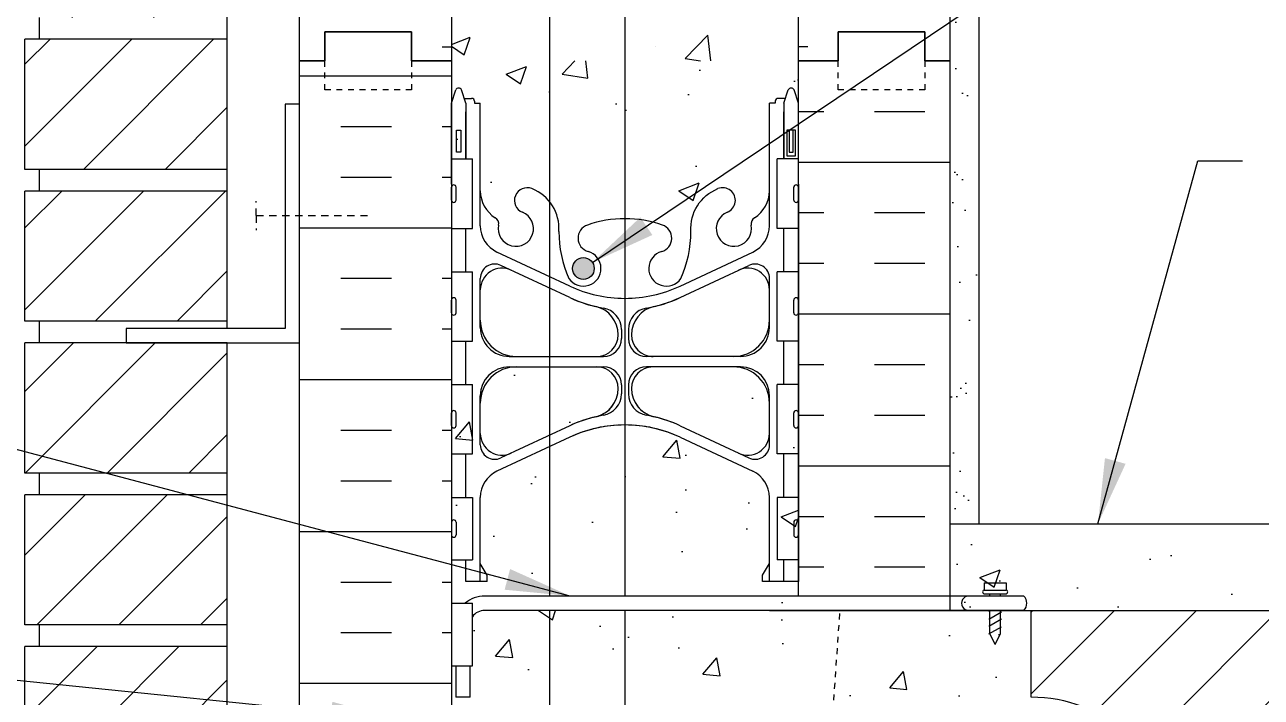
# Model space of a CAD drawing. Header units: inches. Extents: x 73.7 to 123.4, y 106.8 to 176.4.
# Drawn here: x 90.8 to 112.18, y 153.4 to 165.03 of the extents above; entities that cross this region are included whole.
import ezdxf

# ---------------------------------------------------------------- set-up
doc = ezdxf.new("R2010")
doc.units = ezdxf.units.IN
doc.header["$LTSCALE"] = 0.5
doc.header["$MEASUREMENT"] = 0
doc.linetypes.add('DASHED2', pattern=[0.375, 0.25, -0.125])
doc.linetypes.add('HIDDEN2', pattern=[0.1875, 0.125, -0.0625])
for name, color, linetype in [('HATCH', 12, 'Continuous'), ('Hidden2', 12, 'HIDDEN2'), ('line25', 2, 'Continuous'), ('LINE3', 3, 'Continuous'), ('LINE50', 5, 'Continuous'), ('LINE9', 9, 'Continuous'), ('TEXT', 4, 'Continuous')]:
    doc.layers.add(name, color=color, linetype=linetype)
doc.styles.add('DIM', font='romans.shx', dxfattribs={"width": 0.7})
doc.dimstyles.new('ext_12', dxfattribs={"dimscale": 12, "dimtxt": 0.09375, "dimasz": 0.09375, "dimexe": 0.09375, "dimexo": 0.0625, "dimgap": 0.0625, "dimtad": 1, "dimdec": 1, "dimzin": 3, "dimdsep": 46, "dimlunit": 4, "dimtxsty": 'DIM', "dimcen": 0.09, "dimdle": 0.09375, "dimclrt": 4, "dimadec": 0, "dimazin": 0, "dimtfac": 1, "dimtdec": 1, "dimtmove": 2, "dimatfit": 3, "dimfxl": 1, "dimfrac": 2, "dimtolj": 1, "dimtzin": 0, "dimarcsym": 0})
pattern_1 = [(45, (0, 0), (-0.7071067811865475, 0.7071067811865476), [])]
pattern_2 = [(50, (0, 0), (3.586300913003767, -0.3137606749129755), [0.375, -4.125]), (355, (0, 0), (-0.693756668065, 3.760960668500059), [0.3, -3.3]), (100.4514, (0.2988584, -0.0261467), (2.892546908570108, 3.447197710304768), [0.31870095, -3.50571056]), (46.18420000000001, (0, 1), (5.336205243128222, -0.8275950716450904), [0.5625, -6.1875]), (96.6356, (0.444683725, 0.931033465), (4.673313527743517, 4.870589354502209), [0.47805144, -5.258565]), (351.1842, (0, 1), (4.673309725668136, 4.870593004626623), [0.45, -4.95]), (21, (0.5, 0.75), (2.984535260592308, -2.013094453326694), [0.375, -4.125]), (326.0000000000001, (0.5, 0.75), (1.216576659607909, 3.625750225234265), [0.3, -3.3]), (71.4514, (0.748711165, 0.58224197), (4.20111314290745, 1.612652483549762), [0.31870095, -3.50571056]), (37.50000000000001, (0, 0), (0.06079927658645334, 1.664469269156557), [0, -3.26, 0, -3.35, 0, -3.3125]), (7.499999999999999, (0, 0), (1.315347687210743, 1.972058559411801), [0, -1.91, 0, -3.185, 0, -1.2625]), (327.5, (-1.115, 0), (2.669112180862045, -0.112774358671899), [0, -1.25, 0, -3.9, 0, -5.175]), (317.5, (-1.615, 0), (2.915930846711931, 0.5005249116615882), [0, -1.625, 0, -2.59, 0, -3.675])]

msp = doc.modelspace()

# ---------------------------------------------------------------- hatches: boundary and pattern name
at = {"layer": 'HATCH'}
h = msp.add_hatch(dxfattribs=at)
h.set_pattern_fill('AR-CONC', color=256, scale=0.5)
h.set_pattern_definition([(49.99999999999999, (0, 0), (3.586300913003767, -0.3137606749129755), [0.375, -4.125]), (355, (0, 0), (-0.693756668065, 3.760960668500059), [0.3, -3.3]), (100.45144446, (0.298858405, -0.02614672), (2.89254423363556, 3.447199954843147), [0.3187009599999999, -3.505710559999999]), (46.18420000000001, (0, 1), (5.336206653357862, -0.8275964039653827), [0.5625, -6.1875]), (96.63563549, (0.444683725, 0.931033465), (4.673309728371142, 4.870593003872752), [0.47805171, -5.258568799999999]), (351.1841639899999, (0, 1), (4.673309725273866, 4.870593001349951), [0.45, -4.950000005]), (21, (0.5, 0.75), (2.984535260592308, -2.013094453326694), [0.375, -4.125]), (326.0000000000001, (0.5, 0.75), (1.216576659607909, 3.625750225234265), [0.3, -3.3]), (71.45144474, (0.74871127, 0.58224213), (4.201111883649856, 1.612655764031769), [0.31870095, -3.50571056]), (37.50000000000001, (0, 0), (0.06079927658645334, 1.664469269156557), [0, -3.26, 0, -3.35, 0, -3.3125]), (7.499999999999999, (0, 0), (1.315347687210743, 1.972058559411801), [0, -1.91, 0, -3.185, 0, -1.2625]), (327.5, (-1.115, 0), (2.669112180862045, -0.1127743586718988), [0, -1.25, 0, -3.9, 0, -5.175]), (317.5, (-1.615, 0), (2.915930846711931, 0.5005249116615886), [0, -1.625, 0, -2.59, 0, -3.675])])
h.paths.add_polyline_path([(101.1781401230362, 174.3805639601159), (100.1986960324031, 173.4011198694827), (98.1781401230362, 173.4011198694828), (98.1781401230362, 170.6197558619797, 0.08241458984434608), (98.32147707650552, 170.5406493854106, -0.3178372451770633), (98.48814374316885, 170.3049471250297), (98.48814374317249, 170.2374471250197, -0.4142135623888804), (98.42564374317249, 170.1749471250163), (98.378143743387, 170.1749471250163), (98.37814374338245, 170.1049471250162), (98.48314374316412, 170.1049471250162, -0.1889729320647372), (98.63901281885259, 170.0101026366268, 0.1963228336439111), (99.0881437432132, 169.6638429164986), (100.4099993120454, 169.3733473502436, 0.05779469062700628), (101.1781401230362, 169.2842608601511)])
h.paths.add_polyline_path([(104.1781401230362, 173.4011198694827), (102.1986960324031, 173.4011198694827), (101.1986960324031, 172.4011198694827), (101.1986960324031, 173.4011198694827), (101.1781401230362, 174.3805639601159), (101.1781401230362, 169.2842608601511, 0.05779469062700415), (101.946280934027, 169.3733473502436), (103.2681365028592, 169.6638429164986, 0.1963228336438737), (103.7172674272198, 170.0101026366267, -0.188972932064851), (103.8731365029083, 170.1049471250162), (103.9781365026899, 170.1049471250162), (103.9781365026854, 170.1749471250163), (103.9306365028999, 170.1749471250163, -0.4142135623888804), (103.8681365028999, 170.2374471250197), (103.8681365029036, 170.3049471250297, -0.3178372451770425), (104.0348031695669, 170.5406493854106, 0.08241458984434802), (104.1781401230362, 170.6197558619797)])
h.paths.add_polyline_path([(104.1781401230362, 140.1824838769859, 0.0824145898443451), (104.0348031695669, 140.2615903535551, -0.3178372451770584), (103.8681365029036, 140.4972926139359), (103.8681365028999, 140.5647926139461, -0.4142135623888782), (103.9306365028999, 140.6272926139494), (103.9781365026854, 140.6272926139494), (103.9781365026899, 140.6972926139495), (103.8731365029083, 140.6972926139495, -0.1889729320655497), (103.7172674272194, 140.7921371023396, 0.1963228336436334), (103.2681365028592, 141.1383968224671), (102.3572615801486, 141.3385738559489), (102.3572615801486, 133.4636658830167), (103.2681365028592, 133.6638429164986, 0.1963228336441222), (103.7172674272202, 134.0101026366273, -0.1889729320640746), (103.8731365029083, 134.1049471250162), (103.9781365026899, 134.1049471250162), (103.9781365026854, 134.1749471250163), (103.9306365028999, 134.1749471250163, -0.4142135623889219), (103.8681365028999, 134.2374471250196), (103.8681365029036, 134.3049471250297, -0.317837245177046), (104.0348031695669, 134.5406493854106, 0.08241458984435093), (104.1781401230362, 134.6197558619797)])
h.paths.add_polyline_path([(101.946280934027, 141.4288923887221, 0.05779469062703787), (101.1781401230357, 141.5179788788146, 0.05779469062698533), (100.4099993120452, 141.4288923887221), (99.87640447049738, 141.311627734927), (99.87640447049739, 133.4906120040387), (100.4099993120453, 133.3733473502436, 0.05779469062704195), (101.1781401230367, 133.2842608601511, 0.05779469062695862), (101.9462809340269, 133.3733473502436), (102.3572615801486, 133.4636658830167), (102.3572615801486, 141.3385738559489)])
h.paths.add_polyline_path([(99.87640447049738, 141.311627734927), (99.08814374321321, 141.1383968224671, 0.196322833643958), (98.6390128188525, 140.7921371023388, -0.1889729320646069), (98.48314374316413, 140.6972926139495), (98.37814374338245, 140.6972926139495), (98.378143743387, 140.6272926139494), (98.42564374317249, 140.6272926139494, -0.4142135623888782), (98.48814374317249, 140.5647926139461), (98.48814374316885, 140.4972926139359, -0.3178372451770425), (98.3214770765055, 140.2615903535551, 0.08241458984435239), (98.1781401230362, 140.1824838769859), (98.1781401230362, 134.6197558619797, 0.08241458984435217), (98.32147707650552, 134.5406493854106, -0.3178372451770612), (98.48814374316885, 134.3049471250297), (98.48814374317249, 134.2374471250196, -0.4142135623888782), (98.42564374317249, 134.1749471250163), (98.378143743387, 134.1749471250163), (98.37814374338245, 134.1049471250162), (98.48314374316415, 134.1049471250162, -0.1889729320657535), (98.63901281885312, 134.0101026366259, 0.1963228336435265), (99.08814374321314, 133.6638429164986), (99.87640447049739, 133.4906120040387)])
h.paths.add_polyline_path([(99.87640447049738, 146.9771899727721, 0.1722847921025891), (99.71487437436288, 146.8621861699669, 0.5205670500000964), (99.15077915905358, 146.8621861699669, 0.5205670499999047), (98.69163216894069, 146.8621861699669, 0.52056705000013), (98.28495890558823, 146.9015437326449, 0.3249626775369072), (98.1781401230362, 146.9383150990581), (98.1781401230362, 146.4011198694828), (98.1781401230362, 145.0567952099545), (99.87640447049738, 144.7535959353439)])
h.paths.add_polyline_path([(101.4364977322248, 146.969715141041, 0.2174737139222574), (101.2759746423358, 146.8753052909208, 0.5205670500001025), (100.593813107748, 146.8753052909209, 0.5205670500002633), (100.2002585172341, 146.8621861699671, 0.3196171431955363), (99.87640447049738, 146.9771899727721), (99.87640447049738, 144.7535959353439), (101.0524452255924, 144.5436317419659, -0.0674349568700024), (101.4364977322248, 144.4222485271419)])
h.paths.add_polyline_path([(104.1781401230362, 146.4011198694828), (104.8656401230362, 146.4011198694828), (104.8656401230362, 146.9011198694828), (104.3656401230362, 146.9011198694828, -0.2109317769766716), (104.227083563668, 146.9622935861683, 0.3967157403692014), (103.8078431960516, 146.8753052909208, 0.5205670500002635), (103.3749329728593, 146.875305290921, 0.5205670499998643), (102.810837950469, 146.8753052909209, 0.5205670500001027), (102.286098367838, 146.875305290921, 0.5205670499999796), (101.8531881446459, 146.875305290921, 0.5205670499992798), (101.64329227301, 146.8753052909207, 0.2722697707096746), (101.4364977322248, 146.969715141041), (101.4364977322248, 144.4222485271419, -0.1011970732917991), (101.9176813903869, 144.0621148932892, -0.03825599668021004), (101.9417067208456, 144.0344088394421, -0.1110621973566263), (102.2462145648767, 143.4508225391961, 0.03419320762330666), (102.3380179645149, 143.8502476284329, -0.2443795113559631), (102.7864258373219, 144.3710045328839, -1), (102.9498544087506, 143.9624814588223, 2.182094824737376), (103.3599345626158, 143.7495720273732, -0.6014354319485529), (103.4794380328056, 143.8544553698093, 0.1004604156515182), (103.8731365029078, 143.7972926139493), (103.9781365028928, 143.7972926139493), (103.9781365028973, 143.8672926139492), (103.9306365028995, 143.8672926139492, -0.4142135623889219), (103.8681365028995, 143.9297926139526), (103.8681365029031, 143.9972926139627, -0.2490694201798201), (103.9781365029191, 144.2044157657322), (103.9781365029219, 144.2461418256563), (104.0681365029224, 144.2461418256494, 0.06439757034050261), (104.1781401230362, 144.3121013509131)])
h.paths.add_polyline_path([(101.1781401230362, 144.2266063490843, -0.03239652684440124), (101.4364977322248, 144.2098489832), (101.4364977322248, 144.4222485271419, 0.06743495687013423), (101.0524452255916, 144.5436317419661), (99.87640447049738, 144.7535959353439), (99.87640447049738, 144.1427957843003, -0.1104338600638732), (100.0182622815575, 143.8502476284327, 0.05315652255483681), (100.1841017357745, 143.2361659965181, 0.2232530870738233), (100.3844295191533, 143.0713121455823), (100.4040478511057, 143.0670007528826, 0.9554715931101175), (100.5423318350994, 143.6604706881646, -0.7355925422348564), (100.5295469646645, 144.1185172653046, -0.08275514747013454)])
h.paths.add_polyline_path([(99.56985440875053, 144.3710045328839, -0.1304257507684249), (99.87640447049738, 144.1427957843003), (99.87640447049738, 144.7535959353439), (98.1781401230362, 145.0567952099545), (98.1781401230362, 144.3121013509131, 0.06439757034050239), (98.28814374314997, 144.2461418256494), (98.37814374315053, 144.2461418256563), (98.37814374315326, 144.2044157657322, -0.2490694201798201), (98.4881437431693, 143.9972926139627), (98.48814374317294, 143.9297926139526, -0.4142135623889459), (98.42564374317293, 143.8672926139492), (98.37814374317509, 143.8672926139492), (98.37814374317963, 143.7972926139493), (98.48314374316459, 143.7972926139493, 0.1004604156421799), (98.876842213232, 143.8544553697968, -0.6014354320946605), (98.99634568345675, 143.7495720273731, 2.182094824738528), (99.40642583732178, 143.9624814588222, -1)])
h.paths.add_polyline_path([(102.3572615801486, 130.8846944615327, -0.02350120443580309), (102.338017964515, 130.9519921105323, 0.05315652255492059), (102.1721785102977, 131.5660737424478, 1.553131786922224), (101.813948410973, 131.1417690508011, -0.7355925422347973), (101.8267332814079, 130.6837224736611, -0.08275514747013624), (101.1781401230362, 130.5756333898814, -0.08275514747013693), (100.5295469646645, 130.6837224736611, -0.7355925422305448), (100.5423318350996, 131.1417690508003, 1.553131786915554), (100.1841017357748, 131.5660737424482, 0.05315652255492728), (100.0182622815575, 130.9519921105326, -0.1104338600637507), (99.87640447049739, 130.6594439546654), (99.87640447049739, 128.39977332231), (100.1781401230362, 128.3996969967204), (101.1781401230362, 127.3996969967204), (101.1781401230362, 128.3996969967204), (101.1781401230362, 129.3996969967204), (102.1774289396359, 128.4004081801208), (102.3572615801486, 128.4005935477249)])
h.paths.add_polyline_path([(99.87640447049739, 130.6594439546654, -0.1304257507684263), (99.56985440875052, 130.4312352060818, -1), (99.40642583732176, 130.8397582801434, 2.182094824737388), (98.99634568345657, 131.0526677115925, -0.6014354323524315), (98.87684221316961, 130.9477843691913, 0.1004604156254439), (98.48314374316459, 131.0049471250164), (98.37814374317963, 131.0049471250164), (98.37814374317509, 130.9349471250164), (98.42564374317293, 130.9349471250164, -0.4142135623889656), (98.48814374317294, 130.8724471250131), (98.4881437431693, 130.804947125003, -0.2490694201798163), (98.37814374315326, 130.5978239732335), (98.37814374315053, 130.5560979133094), (98.28814374314999, 130.5560979133163, 0.06439757034050274), (98.1781401230362, 130.4901383880526), (98.1781401230362, 128.400202907036), (99.87640447049739, 128.39977332231)])
h.paths.add_polyline_path([(104.1781401230362, 130.4901383880526, 0.06439757034050304), (104.0681365029224, 130.5560979133163), (103.9781365029219, 130.5560979133094), (103.9781365029191, 130.5978239732335, -0.249069420179816), (103.8681365029031, 130.804947125003), (103.8681365028995, 130.8724471250131, -0.4142135623889448), (103.9306365028995, 130.9349471250164), (103.9781365028973, 130.9349471250164), (103.9781365028928, 131.0049471250164), (103.8731365029078, 131.0049471250164, 0.1004604156433706), (103.479438032836, 130.9477843691672, -0.6014354320767351), (103.3599345626156, 131.0526677115926, 2.182094824738539), (102.9498544087506, 130.8397582801435, -1), (102.7864258373218, 130.4312352060818, -0.2196169997435581), (102.3572615801486, 130.8846944615327), (102.3572615801486, 128.4005935477249), (104.1781401230362, 128.4024704700232)])
h = msp.add_hatch(dxfattribs=at)
h.set_pattern_fill('ANSI31', color=256, scale=8, style=0)
h.set_pattern_definition(pattern_1)
h.paths.add_polyline_path([(94.3031401230362, 149.0261198694829), (90.80314012303619, 149.0261198694829), (90.8031401230362, 146.7761198694829), (94.3031401230362, 146.7761198694829)])
h.paths.add_polyline_path([(94.30314012303619, 151.651119869483), (90.80314012303619, 151.651119869483), (90.80314012303616, 149.401119869483), (94.3031401230362, 149.401119869483)])
h.paths.add_polyline_path([(94.3031401230362, 154.276119869483), (90.80314012303619, 154.276119869483), (90.80314012303617, 152.026119869483), (94.3031401230362, 152.026119869483)])
h.paths.add_polyline_path([(94.30314012303619, 156.901119869483), (90.80314012303616, 156.901119869483), (90.80314012303616, 154.651119869483), (94.3031401230362, 154.651119869483)])
h.paths.add_polyline_path([(94.30314012303619, 159.526119869483), (90.80314012303619, 159.526119869483), (90.80314012303616, 157.276119869483), (94.30314012303619, 157.276119869483)])
h.paths.add_polyline_path([(94.30314012303619, 162.1511198694831), (90.80314012303617, 162.1511198694831), (90.80314012303616, 159.9011198694831), (94.3031401230362, 159.9011198694831)])
h.paths.add_polyline_path([(94.3031401230362, 164.7761198694831), (90.8031401230362, 164.7761198694831), (90.80314012303617, 162.526119869483), (94.30314012303619, 162.5261198694831)])
h.paths.add_polyline_path([(94.30314012303619, 167.4011198694831), (90.80314012303617, 167.401119869483), (90.80314012303616, 165.1511198694831), (94.30314012303619, 165.1511198694831)])
h.paths.add_polyline_path([(94.30314012303619, 170.0261198694831), (90.80314012303619, 170.0261198694831), (90.80314012303613, 167.776119869483), (94.3031401230362, 167.7761198694831)])
h.paths.add_polyline_path([(94.30314012303619, 172.6511198694831), (90.80314012303619, 172.6511198694831), (90.80314012303614, 170.401119869483), (94.30314012303619, 170.4011198694831)])
h.paths.add_polyline_path([(94.3031401230362, 173.4011198694829), (90.80314012303617, 173.401119869483), (90.80314012303614, 173.026119869483), (94.30314012303619, 173.0261198694831)])
h = msp.add_hatch(dxfattribs=at)
h.set_pattern_fill('AR-SAND', color=256, scale=0.5, style=0)
h.set_pattern_definition([(37.50000000000001, (96.7406401230362, 146.9011198694828), (-0.03149667905480408, 0.9634118845065793), [0, -0.76, 0, -0.85, 0, -0.8125]), (7.499999999999999, (96.7406401230362, 146.9011198694828), (0.8848883526338636, 1.41107303261487), [0, -0.41, 0, -0.685, 0, -0.2625]), (327.5, (96.1256401230362, 146.9011198694828), (1.557070930875748, 0.002829526768482249), [0, -0.25, 0, -0.9, 0, -1.175]), (317.5, (96.1256401230362, 146.9011198694828), (1.503063302286147, 0.4388377824671246), [0, -0.125, 0, -0.59, 0, -0.675])])
h.paths.add_polyline_path([(106.8031401230362, 154.9011198694828), (107.3031401230362, 154.9011198694828), (107.3031401230362, 173.4011198694827), (106.8031401230362, 173.4011198694827)])
h = msp.add_hatch(dxfattribs=at)
h.set_pattern_fill('INSUL', color=256, scale=7, style=0)
h.set_pattern_definition([(0, (-2827.983441588448, -250.6083941932288), (0, 2.625), []), (0, (-2827.983441588448, -249.7333941932288), (0, 2.625), [0.875, -0.875]), (0, (-2827.983441588448, -248.8583941932288), (0, 2.625), [0.875, -0.875])])
h.paths.add_polyline_path([(95.5531401230362, 146.4011198694828), (95.9906401230362, 146.4011198694828), (95.9906401230362, 146.9011198694828), (97.4906401230362, 146.9011198694828), (97.4906401230362, 146.4011198694828), (98.1781401230362, 146.4011198694828), (98.1781401230362, 164.4011198694828), (97.4906401230362, 164.4011198694828), (97.4906401230362, 164.9011198694828), (95.9906401230362, 164.9011198694828), (95.9906401230362, 164.4011198694828), (95.5531401230362, 164.4011198694828)])
h = msp.add_hatch(dxfattribs=at)
h.set_pattern_fill('AR-CONC', color=256, scale=0.5, style=0)
h.set_pattern_definition([(50, (96.7406401230362, 146.9011198694828), (3.586300913003767, -0.3137606749129755), [0.375, -4.125]), (355, (96.7406401230362, 146.9011198694828), (-0.693756668065, 3.760960668500059), [0.3, -3.3]), (100.4514, (97.0394985230362, 146.8749731694828), (2.892546908570108, 3.447197710304768), [0.31870095, -3.50571056]), (46.18420000000001, (96.7406401230362, 147.9011198694828), (5.336205243128222, -0.8275950716450904), [0.5625, -6.1875]), (96.6356, (97.1853238480362, 147.8321533344829), (4.673313527743517, 4.870589354502209), [0.47805144, -5.258565]), (351.1842, (96.7406401230362, 147.9011198694828), (4.673309725668136, 4.870593004626623), [0.45, -4.95]), (21, (97.2406401230362, 147.6511198694828), (2.984535260592308, -2.013094453326694), [0.375, -4.125]), (326.0000000000001, (97.2406401230362, 147.6511198694828), (1.216576659607909, 3.625750225234265), [0.3, -3.3]), (71.4514, (97.4893512880362, 147.4833618394829), (4.20111314290745, 1.612652483549762), [0.31870095, -3.50571056]), (37.50000000000001, (96.7406401230362, 146.9011198694828), (0.06079927658645334, 1.664469269156557), [0, -3.26, 0, -3.35, 0, -3.3125]), (7.499999999999999, (96.7406401230362, 146.9011198694828), (1.315347687210743, 1.972058559411801), [0, -1.91, 0, -3.185, 0, -1.2625]), (327.5, (95.6256401230362, 146.9011198694828), (2.669112180862045, -0.112774358671899), [0, -1.25, 0, -3.9, 0, -5.175]), (317.5, (95.1256401230362, 146.9011198694828), (2.915930846711931, 0.5005249116615882), [0, -1.625, 0, -2.59, 0, -3.675])])
h.paths.add_polyline_path([(104.1781401230362, 158.1824838769859, 0.0824145898443538), (104.0348031695669, 158.2615903535551, -0.3178372451770491), (103.8681365029036, 158.4972926139359), (103.8681365028999, 158.5647926139466, -0.4142135623864142), (103.9306365028999, 158.6272926139494), (103.9781365026854, 158.6272926139494), (103.9781365026899, 158.6972926139495), (103.8731365029098, 158.6972926139495, 0.1004604156426612), (103.4794380328405, 158.6401298581021, -0.6014354320936348), (103.3599345626158, 158.7450132005256, 2.182094824737829), (102.9498544087507, 158.5321037690765, -1), (102.7864258373218, 158.1235806950149, -0.244379511357591), (102.3380179645139, 158.6443375994704, 0.05315652255459817), (102.1721785102973, 159.2584192313821, 0.2232530870731383), (101.9718507269184, 159.4232730823167), (101.9522323949667, 159.4275844750162, 0.9554715931256018), (101.8139484109729, 158.8341145397338, -0.7355925422337957), (101.826733281407, 158.376067962594, -0.08275514747001862), (101.1781401230362, 158.2679788788145, -0.01691538278471627), (101.0429331654202, 158.2725543428793), (101.0429331654202, 146.4011198694828), (104.1781401230362, 146.4011198694828), (104.1781401230362, 152.9011198694828)])
h.paths.add_polyline_path([(104.1781401230362, 164.4011198694828), (101.0429331654202, 164.4011198694828), (101.0429331654202, 162.2220308850195, -0.01691538278471627), (101.1781401230362, 162.2266063490843, -0.08275514747013607), (101.8267332814079, 162.1185172653045, -0.735592542234513), (101.8139484109731, 161.6604706881646, 0.9554715930984238), (101.9522323949395, 161.0670007528767), (101.9718507269189, 161.0713121455823, 0.2232530870726277), (102.1721785102972, 161.2361659965167, 0.0531565225550053), (102.338017964515, 161.8502476284332, -0.2443795113558757), (102.7864258373219, 162.3710045328839, -1), (102.9498544087508, 161.9624814588223, 2.182094824738914), (103.3599345626157, 161.7495720273731, -0.601435432093121), (103.4794380328401, 161.8544553697969, 0.1004604156422576), (103.8731365029078, 161.7972926139493), (103.9781365028928, 161.7972926139493), (103.9781365028973, 161.8672926139493), (103.9306365028995, 161.8672926139492, -0.4142135623864142), (103.8681365028995, 161.9297926139521), (103.8681365029031, 161.9972926139683, -0.2490694201739152), (103.9781365029191, 162.2044157657322), (103.9781365029219, 162.2461418256563), (104.0681365029225, 162.2461418256494, 0.06439757034048717), (104.1781401230362, 162.3121013509131)])
h.paths.add_polyline_path([(101.0429331654202, 164.4011198694828), (98.17814012303621, 164.4011198694829), (98.17814012303621, 162.312101350913, 0.06439757034047977), (98.28814374314996, 162.2461418256494), (98.37814374315052, 162.2461418256563), (98.37814374315326, 162.2044157657322, -0.2490694201798315), (98.4881437431693, 161.9972926139627), (98.48814374317294, 161.9297926139521, -0.4142135623864142), (98.42564374317294, 161.8672926139492), (98.3781437431751, 161.8672926139492), (98.37814374317963, 161.7972926139493), (98.4831437431651, 161.7972926139493, 0.1004604156419976), (98.8768422132318, 161.8544553697967, -0.6014354320939144), (98.99634568345657, 161.7495720273732, 2.182094824737829), (99.40642583732172, 161.9624814588223, -1), (99.56985440875057, 162.3710045328839, -0.244379511357591), (100.0182622815585, 161.8502476284284, 0.05315652255459824), (100.1841017357751, 161.2361659965167, 0.2232530870731382), (100.384429519154, 161.0713121455822), (100.4040478511057, 161.0670007528826, 0.9554715931255972), (100.5423318350995, 161.660470688165, -0.7355925422337962), (100.5295469646654, 162.1185172653049, -0.06574772871368412), (101.0429331654202, 162.2220308850195)])
edge = h.paths.add_edge_path()
edge.add_line((101.0429331654202, 154.901119869483), (98.74516442458419, 154.901119869483))
edge.add_arc((98.74797130477623, 154.6520698800319), 0.2490658062078669, 90.6457160677486, 145.344725787556)
edge.add_line((98.54309271727767, 154.7936980559242), (98.54309271727767, 155.0261198694765))
edge.add_line((98.54309271727767, 155.0261198694765), (98.417587763536, 155.0261198694765))
edge.add_arc((98.74797130477626, 154.6520698800319), 0.499065806207865, 90.45616145897537, 131.4528860239813, ccw=False)
edge.add_line((98.74399802466355, 155.151119869483), (101.0429331654203, 155.151119869483))
edge.add_line((101.0429331654203, 155.151119869483), (101.0429331654202, 158.2725543428793))
edge.add_arc((101.1781401230363, 160.2679788788145), 1.999999999999983, 251.0770360936526, 266.123649515756, ccw=False)
edge.add_arc((100.6073781436692, 158.6030972725409), 0.2400000000001627, 105.72534595036191, 251.0770360936402, ccw=False)
edge.add_arc((100.4596688179594, 159.1276989834598), 0.3050000000005232, 285.7253459501362, 460.5074763390373)
edge.add_line((100.4040478511329, 159.4275844750222), (100.3844295191535, 159.4232730823165))
edge.add_arc((100.4596688179588, 159.1276989834587), 0.3050000000005232, 104.2815063418755, 154.6218268215185)
edge.add_arc((102.981103623487, 158.1736241170234), 2.999999999999988, 158.8016100229334, 170.9727325928577)
edge.add_arc((99.29314012303598, 158.8152845363238), 0.7450000000000008, 291.8037479894059, 346.73477851576683, ccw=False)
edge.add_arc((99.48814012303609, 158.3278422320457), 0.2200000000000454, 111.8037479894229, 291.8037479894236, ccw=False)
edge.add_arc((99.29314012303593, 158.8152845363239), 0.305000000000003, 291.8037479893828, 553.3204943319178)
edge.add_arc((98.90876699636779, 158.7242773965196), 0.09000000000000125, -110.77627332482899, 13.32049433197841, ccw=False)
edge.add_arc((98.53917668731285, 157.69886369351), 1.000000000000006, 70.26529103663809, 93.21213356222161)
edge.add_line((98.48314374316253, 158.6972926139495), (98.37814374338245, 158.6972926139495))
edge.add_line((98.37814374338245, 158.6972926139495), (98.378143743387, 158.6272926139494))
edge.add_line((98.378143743387, 158.6272926139494), (98.42564374317249, 158.6272926139494))
edge.add_arc((98.42564374317249, 158.5647926139494), 0.0625, -2.605474946903996e-09, 90, ccw=False)
edge.add_line((98.48814374317249, 158.5647926139466), (98.48814374316885, 158.4972926139304))
edge.add_arc((98.23814374316886, 158.4972926139494), 0.2499999999999884, 289.4712206353007, 359.99999999564227, ccw=False)
edge.add_arc((98.48814374317877, 157.7901858327664), 0.4999999999999725, 109.4712206352913, 128.3166631995607)
edge.add_line((98.1781401230362, 158.1824838769859), (98.17814012303621, 146.4011198694828))
edge.add_line((98.17814012303621, 146.4011198694828), (101.0429331654202, 146.4011198694828))
edge.add_line((101.0429331654202, 146.4011198694828), (101.0429331654202, 154.901119869483))
h = msp.add_hatch(dxfattribs=at)
h.set_pattern_fill('INSUL', color=256, scale=7, angle=180, style=0)
h.set_pattern_definition([(7.016477563892661e-15, (114.2406401230362, 146.9011198694828), (3.21459167878374e-16, -2.625), []), (7.016477563892661e-15, (114.2406401230362, 146.0261198694828), (3.21459167878374e-16, -2.625), [0.875, -0.875]), (7.016477563892661e-15, (114.2406401230362, 145.1511198694828), (3.21459167878374e-16, -2.625), [0.875, -0.875])])
h.paths.add_polyline_path([(104.1781401230362, 154.9011198694828), (106.8031401230362, 154.9011198694828), (106.8031401230362, 164.4011198694828), (106.1156401230362, 164.4011198694828), (106.1156401230362, 163.9011198694828), (104.6156401230362, 163.9011198694828), (104.6156401230362, 164.4011198694828), (104.1781401230362, 164.4011198694828)])
h = msp.add_hatch(dxfattribs=at)
h.set_pattern_fill('AR-CONC', color=256, scale=0.5, style=0)
h.set_pattern_definition(pattern_2)
h.paths.add_polyline_path([(107.3031401230362, 155.9011198694828), (107.3031401230362, 154.9011198694835), (112.7270035304004, 154.9011198694831), (112.7270035304004, 155.9011198694828)])
h = msp.add_hatch(dxfattribs=at)
h.set_pattern_fill('ANSI31', color=256, scale=8, style=0)
h.set_pattern_definition(pattern_1)
h.paths.add_polyline_path([(105.9750582073382, 149.7718008918611), (104.5295310885288, 149.6198698694829), (104.3656401230362, 147.2761198694828, 1), (104.3656401230362, 146.9011198694828), (117.4330541723251, 146.9011198694828), (117.4330541723251, 148.9011198694828), (118.4330541723251, 149.9011198694828), (117.9967358518658, 149.9011198694828, -3.178097436346763), (117.4330541723251, 152.708155267173), (117.4330541723251, 154.9011198694828), (108.2054480043879, 154.9011198694834), (108.2054480043879, 153.4011198694828, -1.788289170655924)])
h = msp.add_hatch(dxfattribs=at)
h.set_pattern_fill('AR-CONC', color=256, scale=0.5, style=0)
h.set_pattern_definition(pattern_2)
h.paths.add_polyline_path([(108.2054480043879, 154.9011198694828), (104.8988320641055, 154.9011198694829), (104.7066610849104, 152.152946831788, -0.9325150861376622), (104.6544711720503, 151.4065963060099), (104.5295310885288, 149.6198698694829), (106.2866781168202, 149.8045534641408, 1.469503590632142), (108.2054480043879, 153.4011198694828)])
at = {"layer": 'LINE3'}
msp.add_hatch(color=256, dxfattribs=at).paths.add_polyline_path([(100.2721688179579, 160.8126666482926, 1), (100.6471688179579, 160.8126666482926, 1)])

# ---------------------------------------------------------------- linework, layer by layer
at = {"layer": 'HATCH'}
for p, q in [((98.1781401230362, 164.6853194431179), (98.50241396125705, 164.8097965071138)), ((98.17814012303643, 164.6579942459845), (98.40103354852215, 164.5076507321461)), ((98.4013156543543, 164.5053612199898), (98.50269727533707, 164.8075069835838)), ((102.2210178855141, 164.4421925394405), (102.6104603626702, 164.8480752897349)), ((102.6624989698708, 164.4011198694829), (102.6107288751354, 164.8461338055013)), ((98.01655841155139, 164.6416058067712), (98.1781401230362, 164.6416058067712)), ((101.7126717508054, 164.6446033198399), (101.7126717508054, 164.6446033198399)), ((102.2210179756347, 164.4421933363508), (102.4858533488463, 164.401119869483)), ((104.3397218345201, 164.6416058067715), (104.1781401230362, 164.6416058067715))]:
    msp.add_line(p, q, dxfattribs=at)
at = {"layer": 'Hidden2'}
msp.add_line((104.7066610849104, 152.152946831788), (104.8988320641055, 154.9011198694828), dxfattribs=at)
at = {"layer": 'line25'}
for p, q in [((94.3031401230362, 159.776119869483), (94.3031401230362, 173.4011198694829)), ((98.1781401230362, 173.4011198694828), (98.1781401230362, 164.4011198694828)), ((104.1781401230362, 164.4011198694828), (104.1781401230362, 173.4011198694828)), ((91.05314012303617, 164.7761198694831), (91.05314012303617, 165.1511198694831)), ((91.05314012303617, 164.7761198694831), (91.0531401230362, 164.9011198694828)), ((90.80314012303617, 162.5261198694831), (90.8031401230362, 164.7761198694831)), ((94.30314012303612, 164.7761198694831), (90.80314012303612, 164.7761198694831)), ((98.1781401230362, 164.4011198694828), (98.1781401230362, 146.4011198694828)), ((104.1781401230362, 155.151119869483), (104.1781401230362, 164.4011198694828)), ((94.30314012303612, 162.5261198694831), (90.80314012303612, 162.5261198694831)), ((91.0531401230362, 162.1511198694831), (91.0531401230362, 162.5261198694831)), ((98.17814012303575, 162.7061198694765), (98.54309271727766, 162.7061198694765)), ((98.54309271727766, 161.5061198694765), (98.54309271727766, 162.7061198694765)), ((104.1781401230353, 162.7061198694765), (103.8131875287934, 162.7061198694765)), ((103.8131874908599, 161.5061198694765), (103.8131874908599, 162.7061198694765)), ((90.80314012303617, 159.9011198694831), (90.80314012303617, 162.1511198694831)), ((94.30314012303612, 162.1511198694831), (90.80314012303612, 162.1511198694831)), ((98.17814012303575, 161.5061198694765), (98.54309271727766, 161.5061198694765)), ((104.1781400851019, 161.5061198694765), (103.8131874908599, 161.5061198694765)), ((98.17814012303575, 160.7561198694765), (98.54309271727766, 160.7561198694765)), ((98.54309271727766, 159.5561198694766), (98.54309271727766, 160.7561198694766)), ((103.8131874908599, 159.5561198694766), (103.8131874908599, 160.7561198694766)), ((104.1781400851019, 160.7561198694765), (103.8131874908599, 160.7561198694765)), ((94.30314012303612, 159.9011198694831), (90.80314012303612, 159.9011198694831)), ((91.05314012303617, 159.526119869483), (91.05314012303617, 159.9011198694831)), ((90.80314012303617, 157.276119869483), (90.80314012303617, 159.526119869483)), ((94.30314012303612, 159.526119869483), (90.80314012303612, 159.526119869483)), ((94.3031401230362, 146.4011198694828), (94.3031401230362, 159.526119869483)), ((98.17814012303575, 159.5561198694766), (98.54309271727766, 159.5561198694764)), ((104.1781400851019, 159.5561198694766), (103.8131874908599, 159.5561198694764)), ((98.17814012303575, 158.8061198694764), (98.54309271727766, 158.8061198694764)), ((98.54309271727766, 157.6061198694765), (98.54309271727766, 158.8061198694766)), ((104.1781400851019, 158.8061198694764), (103.8131874908599, 158.8061198694764)), ((103.8131874908599, 157.6061198694765), (103.8131874908599, 158.8061198694766)), ((98.17814012303575, 157.6061198694765), (98.54309271727766, 157.6061198694764)), ((104.1781400851019, 157.6061198694765), (103.8131874908599, 157.6061198694764)), ((94.30314012303614, 157.276119869483), (90.80314012303614, 157.276119869483)), ((91.05314012303617, 156.901119869483), (91.05314012303617, 157.276119869483)), ((90.80314012303617, 154.651119869483), (90.80314012303617, 156.901119869483)), ((94.30314012303614, 156.901119869483), (90.80314012303614, 156.901119869483)), ((98.17814012303575, 156.8561198694765), (98.54309271727766, 156.8561198694766)), ((98.54309271727766, 156.8561198694765), (98.54309271727766, 155.7761198694765)), ((104.1781400851019, 156.8561198694765), (103.8131874908599, 156.8561198694766)), ((103.8131874908599, 156.8561198694765), (103.8131874908599, 155.7761198694765)), ((98.17814012303575, 155.7761198694765), (98.54309271727766, 155.7761198694765)), ((104.1781400851019, 155.7761198694765), (103.8131874908599, 155.7761198694765)), ((98.17814012303575, 155.0261198694765), (98.54309271727766, 155.0261198694765)), ((98.54309271727766, 153.9461198694765), (98.54309271727766, 155.0261198694766)), ((103.8131874908599, 154.9011198694837), (117.4330541723251, 154.9011198694828)), ((104.1781401230362, 154.9011198694828), (117.4330541723251, 154.9011198694828)), ((108.2054480043879, 153.4011198694828), (108.2054480043879, 154.9011198694828)), ((94.30314012303617, 154.651119869483), (90.80314012303617, 154.651119869483)), ((91.05314012303617, 154.276119869483), (91.05314012303617, 154.651119869483)), ((90.80314012303617, 152.026119869483), (90.80314012303617, 154.276119869483)), ((94.30314012303617, 154.276119869483), (90.80314012303617, 154.276119869483)), ((98.17814012303575, 153.9461198694765), (98.54309271727766, 153.9461198694765))]:
    msp.add_line(p, q, dxfattribs=at)
msp.add_arc((108.2054480043879, 150.9011198694828), 2.499999999999972, 206.8545785345394, 90, dxfattribs=at)
at = {"layer": 'LINE3'}
for p, q in [((101.1781401230362, 174.3805639601159), (101.1781401230362, 155.151119869483)), ((99.87640447049738, 170.8677128033422), (99.87640447049738, 155.151119869483)), ((99.87640447049736, 154.901119869483), (99.87640447049739, 128.3998608453658)), ((101.1781401230362, 154.901119869483), (101.1781401230362, 146.9744215172029))]:
    msp.add_line(p, q, dxfattribs=at)
msp.add_circle((100.4596688179579, 160.8126666482926), 0.1875, dxfattribs=at)
at = {"layer": 'LINE50'}
for p, q in [((95.5531401230362, 164.4011198694828), (95.5531401230362, 173.4011198694828)), ((106.8031401230362, 164.4011198694828), (106.8031401230362, 173.4011198694828)), ((95.5531401230362, 146.4011198694828), (95.5531401230362, 164.4011198694828)), ((106.8031401230362, 154.9011198694828), (106.8031401230362, 164.4011198694828)), ((107.6081825693719, 155.4011198694828), (107.6081825693719, 155.4011198694828))]:
    msp.add_line(p, q, dxfattribs=at)
for points in [[(95.5531401230362, 164.4011198694828), (95.9906401230362, 164.4011198694828), (95.9906401230362, 164.9011198694828), (97.4906401230362, 164.9011198694828), (97.4906401230362, 164.4011198694828), (98.1781401230362, 164.4011198694828)], [(98.1781401230362, 164.4011198694828), (97.4906401230362, 164.4011198694828), (97.4906401230362, 164.9011198694828), (95.9906401230362, 164.9011198694828), (95.9906401230362, 164.4011198694828), (95.5531401230362, 164.4011198694828)], [(106.8031401230362, 164.4011198694828), (106.3656401230362, 164.4011198694828), (106.3656401230362, 164.9011198694828), (104.8656401230362, 164.9011198694828), (104.8656401230362, 164.4011198694828), (104.1781401230362, 164.4011198694828)], [(104.1781401230362, 164.4011198694828), (104.8656401230362, 164.4011198694828), (104.8656401230362, 164.9011198694828), (106.3656401230362, 164.9011198694828), (106.3656401230362, 164.4011198694828), (106.8031401230362, 164.4011198694828)]]:
    msp.add_lwpolyline(points, dxfattribs=at)
at = {"layer": 'LINE9'}
for p, q in [((107.3031401230362, 156.4011198694828), (107.3031401230362, 173.4011198694827)), ((98.17814012303529, 163.6723867529364), (98.25314012303511, 163.9023867529364)), ((98.42814012303529, 163.6723867529364), (98.35314012303547, 163.9023867529364)), ((103.9281401230353, 163.6723867529364), (104.0031401230351, 163.9023867529364)), ((104.1781401230353, 163.6723867529364), (104.1031401230355, 163.9023867529364)), ((98.4020531665135, 163.7523867529363), (98.5281401230352, 163.7523867529364)), ((98.42814012303529, 163.6723867529357), (98.42814012303529, 162.7061198694765)), ((98.57814012303538, 163.7023867529364), (98.57814012303538, 163.6723867529364)), ((98.57814012303538, 163.7023867529364), (98.57814012303538, 163.7023867529364)), ((98.57814012303538, 163.6723867529364), (98.67814012303529, 163.6723867529364)), ((98.67814012303256, 161.5504338540304), (98.67814012303529, 163.6723867529364)), ((103.7781401230352, 163.6723867529364), (103.6781401230353, 163.6723867529364)), ((103.678140123038, 161.5504338540304), (103.6781401230353, 163.6723867529364)), ((103.7781401230352, 163.7023867529364), (103.7781401230352, 163.6723867529364)), ((103.7781401230352, 163.7023867529364), (103.7781401230352, 163.7023867529364)), ((103.9542270795571, 163.7523867529363), (103.8281401230354, 163.7523867529364)), ((103.9281401230353, 163.6723867529357), (103.9281401230353, 162.7061198694765)), ((98.17814012303575, 162.1611198694767), (98.17814374299928, 162.1611198694767)), ((98.17814374299883, 161.9961198694767), (98.17814374299883, 162.2161198694765)), ((98.21814374299879, 162.2561198694765), (98.2181437429997, 162.2561198694766)), ((98.25814374299875, 161.9961198694766), (98.25814374299966, 162.2161198694765)), ((104.0981364651389, 161.9961198694766), (104.0981364651379, 162.2161198694765)), ((104.1381364651388, 162.2561198694765), (104.1381364651379, 162.2561198694766)), ((104.1781364651388, 161.9961198694767), (104.1781364651388, 162.2161198694765)), ((104.1781400851019, 162.1611198694767), (104.1781364651383, 162.1611198694767)), ((98.17814012303575, 162.0511198694767), (98.17814374299928, 162.0511198694767)), ((98.21814374299879, 161.9561198694767), (98.21814374299879, 161.9561198694765)), ((104.1381364651388, 161.9561198694767), (104.1381364651388, 161.9561198694765)), ((104.1781400851019, 162.0511198694767), (104.1781364651383, 162.0511198694767)), ((100.2244171706586, 160.5087291035246), (98.96620168708864, 161.097573942612)), ((100.2244171706586, 160.5087291035242), (98.96620168708864, 161.0975739426116)), ((102.131863075412, 160.5087291035242), (103.3900785589819, 161.0975739426116)), ((102.131863075412, 160.5087291035246), (103.3900785589819, 161.097573942612)), ((100.224417151692, 160.3099921477266), (99.03410934206909, 160.8670562026292)), ((100.224417151692, 160.3099921477261), (99.03410934206909, 160.8670562026288)), ((102.1318630943786, 160.3099921477261), (103.3221709040015, 160.8670562026288)), ((102.1318630943786, 160.3099921477266), (103.3221709040015, 160.8670562026292)), ((98.67814012302892, 159.7923867529374), (98.67814012303074, 160.6406262474192)), ((103.6781401230417, 159.7923867529374), (103.6781401230398, 160.6406262474192)), ((98.17814012303575, 160.2111198694768), (98.17814374299928, 160.2111198694766)), ((98.17814374299883, 160.0461198694767), (98.17814374299883, 160.2661198694765)), ((98.21814374299879, 160.3061198694766), (98.2181437429997, 160.3061198694767)), ((98.25814374299875, 160.0461198694767), (98.25814374299966, 160.2661198694765)), ((104.0981364651389, 160.0461198694767), (104.0981364651379, 160.2661198694765)), ((104.1381364651388, 160.3061198694766), (104.1381364651379, 160.3061198694767)), ((104.1781364651388, 160.0461198694767), (104.1781364651388, 160.2661198694765)), ((104.1781400851019, 160.2111198694768), (104.1781364651383, 160.2111198694766)), ((98.17814012303575, 160.1011198694767), (98.17814374299928, 160.1011198694767)), ((98.21814374299879, 160.0061198694767), (98.21814374299879, 160.0061198694766)), ((104.1381364651388, 160.0061198694767), (104.1381364651388, 160.0061198694766)), ((104.1781400851019, 160.1011198694767), (104.1781364651383, 160.1011198694767)), ((101.1181401230349, 159.7591555040406), (101.1181401230349, 159.6048867529367)), ((101.2381401230357, 159.7591555040406), (101.2381401230357, 159.6048867529367)), ((101.0631401230355, 159.667386752937), (101.0631401230355, 159.6675119540117)), ((101.2931401230351, 159.667386752937), (101.2931401230351, 159.6675119540117)), ((99.17814012302892, 159.2923867529369), (100.8056401230349, 159.2923867529367)), ((99.17814012302892, 159.2923867529364), (100.6881401230355, 159.2923867529364)), ((99.17814012302665, 159.1123867529369), (100.8056401230353, 159.1123867529369)), ((99.17814012302665, 159.1123867529365), (100.6881401230355, 159.1123867529365)), ((103.1781401230417, 159.2923867529369), (101.5506401230357, 159.2923867529367)), ((103.1781401230439, 159.1123867529369), (101.5506401230352, 159.1123867529369)), ((103.1781401230417, 159.2923867529364), (101.6681401230351, 159.2923867529364)), ((103.1781401230439, 159.1123867529365), (101.6681401230351, 159.1123867529365)), ((101.1181401230353, 158.7998867529369), (101.1181401230353, 158.645618001833)), ((101.2381401230352, 158.7998867529369), (101.2381401230352, 158.645618001833)), ((98.67814012302574, 157.7641472584518), (98.67814012302665, 158.6123867529374)), ((103.6781401230448, 157.7641472584518), (103.6781401230439, 158.6123867529374)), ((98.17814012303575, 158.2611198694766), (98.17814374299928, 158.2611198694766)), ((98.17814374299883, 158.0961198694766), (98.17814374299883, 158.3161198694764)), ((98.21814374299879, 158.3561198694765), (98.2181437429997, 158.3561198694766)), ((98.25814374299875, 158.0961198694766), (98.25814374299966, 158.3161198694764)), ((104.0981364651389, 158.0961198694766), (104.0981364651379, 158.3161198694764)), ((104.1381364651388, 158.3561198694765), (104.1381364651379, 158.3561198694766)), ((104.1781364651388, 158.0961198694766), (104.1781364651388, 158.3161198694764)), ((104.1781400851019, 158.2611198694766), (104.1781364651383, 158.2611198694766)), ((98.17814012303575, 158.1511198694767), (98.17814374299928, 158.1511198694767)), ((98.21814374299879, 158.0561198694767), (98.21814374299879, 158.0561198694766)), ((100.224417151692, 158.0947813581472), (99.03410934206408, 157.5377173032417)), ((100.224417151692, 158.0947813581467), (99.03410934206408, 157.5377173032413)), ((102.1318630943786, 158.0947813581467), (103.3221709040065, 157.5377173032413)), ((102.1318630943786, 158.0947813581472), (103.3221709040065, 157.5377173032417)), ((104.1381364651388, 158.0561198694767), (104.1381364651388, 158.0561198694766)), ((104.1781400851019, 158.1511198694767), (104.1781364651383, 158.1511198694767)), ((100.2244171706586, 157.8960444023492), (98.96620168708, 157.3071995632581)), ((100.2244171706586, 157.8960444023487), (98.96620168708, 157.3071995632577)), ((102.131863075412, 157.8960444023487), (103.3900785589906, 157.3071995632577)), ((102.131863075412, 157.8960444023492), (103.3900785589906, 157.3071995632581)), ((98.6781401230212, 155.4011198694828), (98.67814012302392, 156.8543396518404)), ((103.6781401230494, 155.4011198694828), (103.6781401230467, 156.8543396518404)), ((98.17814012303575, 156.3711198694765), (98.17814374299928, 156.3711198694765)), ((98.17814374299883, 156.4261198694766), (98.17814374299883, 156.2061198694767)), ((98.21814374299879, 156.4661198694765), (98.21814374299879, 156.4661198694765)), ((98.25814374299875, 156.4261198694766), (98.25814374299966, 156.2061198694767)), ((104.0981364651389, 156.4261198694766), (104.0981364651379, 156.2061198694767)), ((104.1381364651388, 156.4661198694765), (104.1381364651388, 156.4661198694765)), ((104.1781364651388, 156.4261198694766), (104.1781364651388, 156.2061198694767)), ((104.1781400851019, 156.3711198694765), (104.1781364651383, 156.3711198694765)), ((106.8031401230362, 156.4011198694828), (117.4330541723251, 156.4011198694828)), ((98.17814012303575, 156.2611198694765), (98.17814374299928, 156.2611198694765)), ((98.21814374299879, 156.1661198694766), (98.2181437429997, 156.1661198694766)), ((104.1381364651388, 156.1661198694766), (104.1381364651379, 156.1661198694766)), ((104.1781400851019, 156.2611198694765), (104.1781364651383, 156.2611198694765)), ((98.79814012302108, 155.5134698694828), (98.67814012302165, 155.7134698694828)), ((103.5581401230495, 155.5134698694828), (103.6781401230489, 155.7134698694828)), ((98.79814012302108, 155.4011198694826), (98.79814012302108, 155.513469869482)), ((103.5581401230495, 155.4011198694826), (103.5581401230495, 155.513469869482)), ((98.79814012302108, 155.4011198694831), (98.42814012303529, 155.4011198694828)), ((107.3935966631558, 155.378659873992), (107.3935966631558, 155.253659873992)), ((107.3935966631558, 155.378659873992), (107.768596663156, 155.378659873992)), ((107.393596663156, 155.253659873992), (107.7685966631558, 155.253659873992)), ((107.768596663156, 155.378659873992), (107.7685966631558, 155.253659873992)), ((108.0776606310215, 155.151119869483), (98.74399802466797, 155.151119869483)), ((107.3935966631558, 155.191159873992), (107.7685966631558, 155.191159873992)), ((107.393596663156, 155.191159873992), (107.7685966631558, 155.191159873992)), ((107.487346663156, 155.151119869483), (107.487346663156, 155.191159873992)), ((107.6748466631558, 155.151119869483), (107.674846663156, 155.191159873992)), ((108.0794560922681, 154.901119869483), (98.74516442457696, 154.901119869483)), ((103.6781401230485, 154.9011198694829), (103.8131874908599, 154.9011198694828)), ((107.4733433354212, 154.8862246700612), (107.4991425776085, 154.901119869483)), ((107.4733433354212, 154.752996694854), (107.6917798658527, 154.8791110844994)), ((107.487346663156, 154.5033338538269), (107.487346663156, 154.901119869483)), ((107.674846663156, 154.5033338538269), (107.674846663156, 154.901119869483)), ((107.4733433354212, 154.6279966948541), (107.6917798658527, 154.7541110844995)), ((107.4733433354212, 154.4952490287898), (107.6917798658527, 154.6213634184352)), ((107.581096663156, 154.3158338538269), (107.487346663156, 154.5033338538269)), ((107.581096663156, 154.3158338538269), (107.674846663156, 154.5033338538269)), ((98.252024941674, 153.9461198694765), (98.25206141935001, 153.401119869483)), ((98.50183290572562, 153.401119869483), (98.50183290572556, 153.9461198694765)), ((98.50183290572562, 153.401119869483), (98.25206141935001, 153.401119869483))]:
    msp.add_line(p, q, dxfattribs=at)
at = {"layer": 'LINE9', "linetype": 'DASHED2'}
for q in [(94.80314012303603, 161.9770250393009), (94.80314012303603, 161.4770250393009), (96.80314012303603, 161.7270250393009)]:
    msp.add_line((94.80314012303603, 161.7270250393009), q, dxfattribs=at)
at = {"layer": 'LINE9', "linetype": 'DASHED2', "ltscale": 0.15}
for points in [[(97.4906401230362, 164.4011198694828), (97.4906401230362, 164.4011198694828), (97.4906401230362, 163.9011198694828), (95.9906401230362, 163.9011198694828), (95.9906401230362, 164.4011198694828), (95.9906401230362, 164.4011198694828)], [(106.3656401230362, 164.4011198694828), (106.3656401230362, 164.4011198694828), (106.3656401230362, 163.9011198694828), (104.8656401230362, 163.9011198694828), (104.8656401230362, 164.4011198694828), (104.8656401230362, 164.4011198694828)]]:
    msp.add_lwpolyline(points, dxfattribs=at)
at = {"layer": 'LINE9', "color": 9}
msp.add_lwpolyline([(95.5531401230362, 163.6511198694831), (95.3031401230362, 163.6511198694831), (95.30314012303617, 159.776119869483), (92.55314012303612, 159.776119869483), (92.55314012303612, 159.526119869483), (95.5531401230362, 159.526119869483)], close=True, dxfattribs=at)
at = {"layer": 'LINE9'}
for points in [[(98.17814012303529, 162.2723867529364), (98.17814012303529, 163.6723867529364)], [(104.1781401230353, 162.2723867529364), (104.1781401230353, 163.6723867529364)], [(98.42814012303529, 162.7061198694765), (98.42814012303529, 163.5223867529364)], [(103.9281401230353, 162.7061198694765), (103.9281401230353, 163.5223867529364)], [(104.1781401230353, 162.2723867529364), (104.1781401230353, 155.4011198694828)], [(98.42814012303529, 160.7561198694765), (98.42814012303529, 161.5061198694765)], [(103.9281401230353, 160.7561198694765), (103.9281401230353, 161.5061198694765)], [(98.42814012303529, 158.8061198694764), (98.42814012303529, 159.5561198694764)], [(103.9281401230353, 158.8061198694764), (103.9281401230353, 159.5561198694764)], [(98.42814012303529, 156.8561198694766), (98.42814012303529, 157.6061198694764)], [(103.9281401230353, 156.8561198694766), (103.9281401230353, 157.6061198694764)], [(98.42814012303529, 155.4011198694828), (98.42814012303529, 155.7761198694765)], [(103.9281401230353, 155.4011198694828), (103.9281401230353, 155.7761198694765)], [(104.1781401230353, 155.4011198694828), (103.5581401230495, 155.4011198694826)]]:
    msp.add_lwpolyline(points, dxfattribs=at)
for points in [[(98.3381401230356, 162.8223867529363), (98.26814012303544, 162.8223867529363), (98.26814012303544, 163.2023867529364), (98.3381401230356, 163.2023867529364)], [(103.978140123035, 162.7623867529363), (104.1281401230351, 162.7623867529363), (104.1281401230351, 163.2023867529364), (103.978140123035, 163.2023867529364)], [(104.018140123035, 162.8223867529363), (104.0881401230351, 162.8223867529363), (104.0881401230351, 163.2023867529364), (104.018140123035, 163.2023867529364)]]:
    msp.add_lwpolyline(points, close=True, dxfattribs=at)
for points in [[(100.0364291498042, 161.4509777245263, 0.325312471216074), (99.56983878749338, 162.1931499064298)], [(102.3198510962663, 161.4509777245258, -0.325312471216074), (102.7864414585772, 162.1931499064293)]]:
    msp.add_lwpolyline(points, format="xyb", dxfattribs=at)
for centre, radius, start, end in [((98.30314012303575, 163.8757200862702), 0.0566666666662005, 28.07248693555945, 151.927513064662), ((104.0531401230348, 163.8757200862702), 0.0566666666662005, 28.07248693533798, 151.9275130644406), ((98.5281401230352, 163.7023867529364), 0.05, 0, 90), ((103.8281401230354, 163.7023867529364), 0.05, 90, 180), ((98.21814374299879, 162.2161198694765), 0.04, 89.99999999992184, 180), ((98.2181437429997, 162.2161198694765), 0.04, 359.9999999998958, 90), ((99.22814012303184, 162.1570722746118), 0.55, 179.9999999998632, 238.0732001258475), ((99.48814012303524, 161.9888821203614), 0.22, 68.19625201055635, 248.1962520105563), ((102.8681401230353, 161.9888821203609), 0.22, 291.8037479894437, 111.8037479894437), ((103.1281401230387, 162.1570722746118), 0.55, 301.9267998741525, 1.302755197527456e-10), ((104.1381364651379, 162.2161198694765), 0.04, 90, 180.0000000000977), ((104.1381364651388, 162.2161198694765), 0.04, 0, 90.00000000007815), ((98.21814374299879, 161.9961198694766), 0.04, 179.9999999999088, 270.0000000000521), ((98.21814374299879, 161.9961198694766), 0.04, 270, 0), ((104.1381364651388, 161.9961198694766), 0.04, 180, 270), ((104.1381364651388, 161.9961198694766), 0.04, 269.9999999999479, 8.467908783928465e-11), ((98.87117624149937, 161.5841832912291), 0.125, 348.9055631699608, 58.07320012575543), ((99.29314012303507, 161.5014398160835), 0.305, 168.9055631699741, 68.19625201061599), ((101.1781401230353, 159.6723867529369), 2, 90, 108.9229639063543), ((101.1781401230353, 159.6723867529369), 2, 71.07703609364572, 90), ((103.0631401230355, 161.501439816083), 0.305, 111.803747989384, 11.09443683002591), ((103.4851040045712, 161.5841832912291), 0.125, 121.9267998742445, 191.0944368300392), ((99.17814012303256, 161.5504338540296), 0.5, 179.9999999999153, 244.9204062482358), ((102.0364290854343, 161.451485970697), 2, 180.0145601804252, 203.9638288235154), ((100.6073781436673, 161.3372683592102), 0.2400000000001666, 108.922963906436, 254.2746540496554), ((101.7489021024023, 161.3372683592105), 0.2400000000001666, 285.7253459503446, 71.07703609356398), ((100.3198511606363, 161.4514859706966), 2, 336.0361711764846, 359.9854398195747), ((103.178140123038, 161.5504338540296), 0.5, 295.0795937517642, 7.816531185164739e-11), ((100.4596688179579, 160.8126666482926), 0.3050000000005331, 214.6703224341856, 74.2746540497095), ((101.8966114281127, 160.8126666482926), 0.3050000000005331, 105.7253459502905, 325.3296775658143), ((98.92814012303074, 160.6406262474187), 0.25, 64.92040597845445, 179.9999999998828), ((99.05314012302892, 160.4441144725598), 0.375, 64.92040597845445, 179.9999999999218), ((99.05314012302892, 160.4441144725594), 0.375, 64.92040597845445, 179.9999999999218), ((103.3031401230417, 160.4441144725594), 0.375, 7.816531185164739e-11, 115.0795940215455), ((103.3031401230417, 160.4441144725598), 0.375, 7.816531185164739e-11, 115.0795940215455), ((103.4281401230398, 160.6406262474187), 0.25, 1.172479677774711e-10, 115.0795940215455), ((101.1781401420019, 162.5465987004155), 2.25, 244.9204059784544, 269.9999995170165), ((101.1781401040687, 162.5465987004155), 2.25, 270.0000004829835, 295.0795940215456), ((98.21814374299879, 160.2661198694765), 0.04, 89.99999999992184, 180), ((98.2181437429997, 160.2661198694766), 0.04, 359.9999999998958, 90), ((101.1781401230353, 162.3478617446174), 2.25, 244.9204059784544, 260.4612687183042), ((101.1781401230353, 162.3478617446169), 2.25, 244.9204059784544, 256.7461757230058), ((101.1781401230353, 162.3478617446174), 2.25, 279.5387312816958, 295.0795940215456), ((101.1781401230353, 162.3478617446169), 2.25, 283.2538242769942, 295.0795940215456), ((104.1381364651379, 160.2661198694766), 0.04, 90, 180.0000000000977), ((104.1381364651388, 160.2661198694765), 0.04, 0, 90.00000000007815), ((98.21814374299879, 160.0461198694767), 0.04, 179.9999999999088, 270.0000000000521), ((98.21814374299879, 160.0461198694767), 0.04, 270, 0), ((100.5631401230355, 159.6675119540117), 0.5, 0, 77.07729560450485), ((100.7431401230344, 159.7591555040409), 0.375, 359.9999999999479, 80.4612687183042), ((101.6131401230361, 159.7591555040409), 0.375, 99.5387312816958, 180.0000000000521), ((101.7931401230351, 159.6675119540117), 0.5, 102.9227043954952, 180), ((104.1381364651388, 160.0461198694767), 0.04, 180, 270), ((104.1381364651388, 160.0461198694767), 0.04, 269.9999999999479, 8.467908783928465e-11), ((99.30314012302847, 159.9173867529369), 0.625, 179.9999999998828, 270), ((99.30314012302847, 159.9173867529364), 0.625, 179.9999999998828, 270), ((99.17814012302892, 159.7923867529369), 0.5, 179.9999999998893, 270), ((99.17814012302892, 159.7923867529364), 0.5, 179.9999999998893, 270), ((103.0531401230421, 159.9173867529364), 0.625, 270, 1.172479677774711e-10), ((103.0531401230421, 159.9173867529369), 0.625, 270, 1.172479677774711e-10), ((103.1781401230417, 159.7923867529364), 0.5, 270, 1.107341917898338e-10), ((103.1781401230417, 159.7923867529369), 0.5, 270, 1.107341917898338e-10), ((100.6881401230355, 159.667386752937), 0.375, 270, 0), ((100.8056401230349, 159.6048867529367), 0.3125, 270, 0), ((101.5506401230357, 159.6048867529367), 0.3125, 180, 270), ((101.6681401230351, 159.667386752937), 0.375, 180, 270), ((100.6881401230355, 159.6673867529365), 0.375, 270, 289.5821292985646), ((101.6681401230351, 159.6673867529365), 0.375, 250.4178707014354, 270), ((99.30314012302847, 158.4873867529369), 0.625, 90, 180.0000000001172), ((99.17814012302665, 158.6123867529369), 0.5, 90, 179.9999999998958), ((99.30314012302847, 158.4873867529365), 0.625, 90, 180.0000000001172), ((99.17814012302665, 158.6123867529365), 0.5, 90, 179.9999999998958), ((100.6881401230355, 158.7373867529369), 0.375, 0, 90), ((100.6881401230355, 158.7373867529365), 0.375, 63.18819499063444, 90), ((100.8056401230353, 158.7998867529369), 0.3125, 0, 90), ((101.5506401230352, 158.7998867529369), 0.3125, 90, 180), ((101.6681401230351, 158.7373867529369), 0.375, 90, 180), ((101.6681401230351, 158.7373867529365), 0.375, 90, 116.8118050093656), ((103.0531401230421, 158.4873867529365), 0.625, 359.9999999998828, 90), ((103.0531401230421, 158.4873867529369), 0.625, 359.9999999998828, 90), ((103.1781401230439, 158.6123867529365), 0.5, 1.042204158021965e-10, 90), ((103.1781401230439, 158.6123867529369), 0.5, 1.042204158021965e-10, 90), ((100.5631401230355, 158.7372615518622), 0.5, 282.9227043954951, 0), ((101.7931401230351, 158.7372615518622), 0.5, 180, 257.0772956045049), ((100.7431401230358, 158.645618001833), 0.375, 279.5387312816165, 0), ((101.6131401230348, 158.645618001833), 0.375, 180, 260.4612687183835), ((98.21814374299879, 158.3161198694764), 0.04, 89.99999999992184, 180), ((98.2181437429997, 158.3161198694766), 0.04, 359.9999999998958, 90), ((101.1781401230353, 156.0569117612564), 2.25, 99.53873128166936, 115.0795940215455), ((101.1781401230353, 156.0569117612559), 2.25, 102.9227043954684, 115.0795940215455), ((100.5631401230355, 158.7372615518617), 0.5, 282.9227043954951, 324.4006186945091), ((101.7931401230351, 158.7372615518617), 0.5, 215.5993813054909, 257.0772956045049), ((101.1781401230353, 156.0569117612564), 2.25, 64.92040597845445, 80.46126871833063), ((101.1781401230353, 156.0569117612559), 2.25, 64.92040597845445, 77.07729560453161), ((104.1381364651379, 158.3161198694766), 0.04, 90, 180.0000000000977), ((104.1381364651388, 158.3161198694764), 0.04, 0, 90.00000000007815), ((98.21814374299879, 158.0961198694766), 0.04, 179.9999999999088, 270.0000000000521), ((98.21814374299879, 158.0961198694766), 0.04, 270, 0), ((101.1781401420019, 155.8581748054584), 2.25, 90.00000048298345, 115.0795940215455), ((101.1781401420019, 155.8581748054579), 2.25, 93.74279282878709, 115.0795940215455), ((101.1781401040687, 155.8581748054584), 2.25, 64.92040597845445, 89.99999951701653), ((101.1781401040687, 155.8581748054579), 2.25, 64.92040597845445, 86.25720717121291), ((104.1381364651388, 158.0961198694766), 0.04, 180, 270), ((104.1381364651388, 158.0961198694766), 0.04, 269.9999999999479, 8.467908783928465e-11), ((99.05314012302892, 157.960659033314), 0.375, 180.0000000000782, 295.0795940215456), ((99.05314012302892, 157.9606590333135), 0.375, 180.0000000000782, 295.0795940215456), ((103.3031401230417, 157.9606590333135), 0.375, 244.9204059784544, 359.9999999999218), ((103.3031401230417, 157.960659033314), 0.375, 244.9204059784544, 359.9999999999218), ((98.92814012302574, 157.7641472584513), 0.25, 179.9999999998958, 295.0795940215456), ((103.4281401230448, 157.7641472584513), 0.25, 244.9204059784544, 1.042204158021965e-10), ((99.17814012302392, 156.8543396518395), 0.5, 115.0795937517358, 179.9999999998958), ((103.1781401230467, 156.8543396518395), 0.5, 1.042204158021965e-10, 64.92040624826424), ((98.21814374299879, 156.4261198694766), 0.04, 89.99999999994789, 180.0000000000847), ((98.21814374299879, 156.4261198694766), 0.04, 0, 90), ((104.1381364651388, 156.4261198694766), 0.04, 90, 180), ((104.1381364651388, 156.4261198694766), 0.04, 359.9999999999088, 90.00000000005213), ((98.21814374299879, 156.2061198694767), 0.04, 180, 270.0000000000782), ((98.2181437429997, 156.2061198694765), 0.04, 270, 1.042204158021965e-10), ((104.1381364651379, 156.2061198694765), 0.04, 179.9999999998958, 270), ((104.1381364651388, 156.2061198694767), 0.04, 269.9999999999218, 0), ((107.393596663156, 155.222409873992), 0.03125, 90, 270), ((107.7685966631558, 155.222409873992), 0.03125, 270, 90), ((98.74797130477623, 154.6520698800319), 0.4990658062078668, 89.35428393050557, 131.4528860239897), ((107.1255123544291, 155.026119869483), 0.1250069752282904, 89.39472638956298, 270.6052736104371), ((107.9408525110015, 155.0251308874099), 0.1859830242447484, 318.180452914461, 42.64251175023221), ((98.74797130477623, 154.6520698800319), 0.2490658062078668, 89.35428393050557, 145.3447257873655)]:
    msp.add_arc(centre, radius, start, end, dxfattribs=at)

# ---------------------------------------------------------------- leaders
at = {"layer": 'TEXT'}
for points in [[(100.615263534504, 160.9172923343498), (112.0928590051496, 168.6351077400408), (116.198974695434, 168.6351077400408)], [(109.3588418997172, 156.4011198694828), (111.0882314011469, 162.6730387582638), (111.8568488765492, 162.6730387582638)]]:
    msp.add_leader(points, dimstyle='ext_12', dxfattribs=at)
for points in [[(100.2330620150507, 155.1511198694829), (88.88686150006416, 158.151975577089), (85.9736019485596, 158.151975577089)], [(97.21909369349956, 153.025070717914), (88.68381371463053, 153.889071834704), (85.03255246448714, 153.889071834704)]]:
    msp.add_leader(points, dimstyle='ext_12', override={"dimgap": 0.0625, "dimtad": 0}, dxfattribs=at)

doc.saveas('drawing.dxf')
